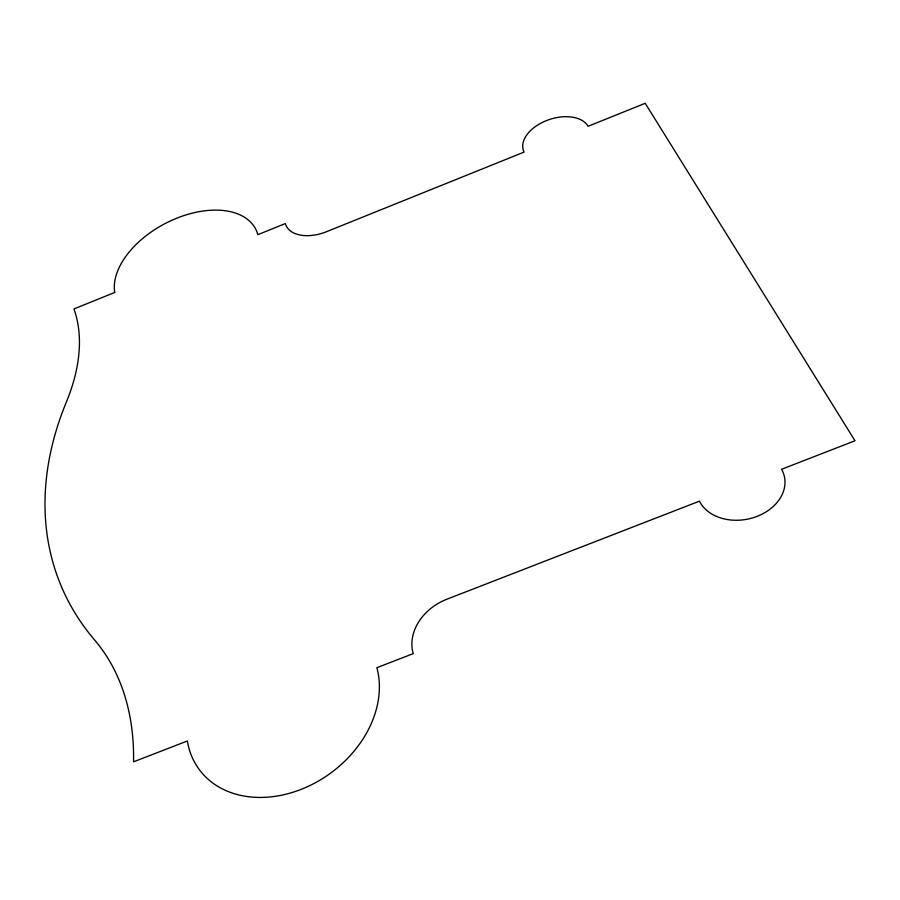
<?xml version="1.0" encoding="UTF-8"?>
<svg xmlns="http://www.w3.org/2000/svg" width="900" height="900" viewBox="0 0 900 900"><rect width="100%" height="100%" fill="white"/><g stroke="black" fill="none" stroke-linecap="round" stroke-linejoin="round"><path stroke-width="1.35" d="M114.705 292.478L73.946 308.936A246.757 140.209 -35.2 0 1 66.33 402.154A409.702 287.741 -23.5 0 0 94.511 639.877A330.975 218.16 -46.4 0 1 133.549 761.816L187.38 740.992A103.871 80.73 -36.1 0 0 300.645 789.559A103.871 80.73 -36.1 0 0 376.864 667.699L413.246 653.625A49.117 39.352 -26.7 0 1 446.85 599.231L699.435 501.165A44.539 34.02 -11.2 0 0 757.114 516.352A44.539 34.02 -11.2 0 0 781.582 469.271L855 440.764L645.199 103.286L588.071 126.304A34.616 21.094 -18.3 0 0 546.21 120.69A34.616 21.094 -18.3 0 0 524.081 152.1L326.801 231.581A37.159 22.545 -24.3 0 1 285.289 223.594L257.861 234.675A77.906 46.834 -27.7 0 0 176.445 218.329A77.906 46.834 -27.7 0 0 114.705 292.478"/></g></svg>
